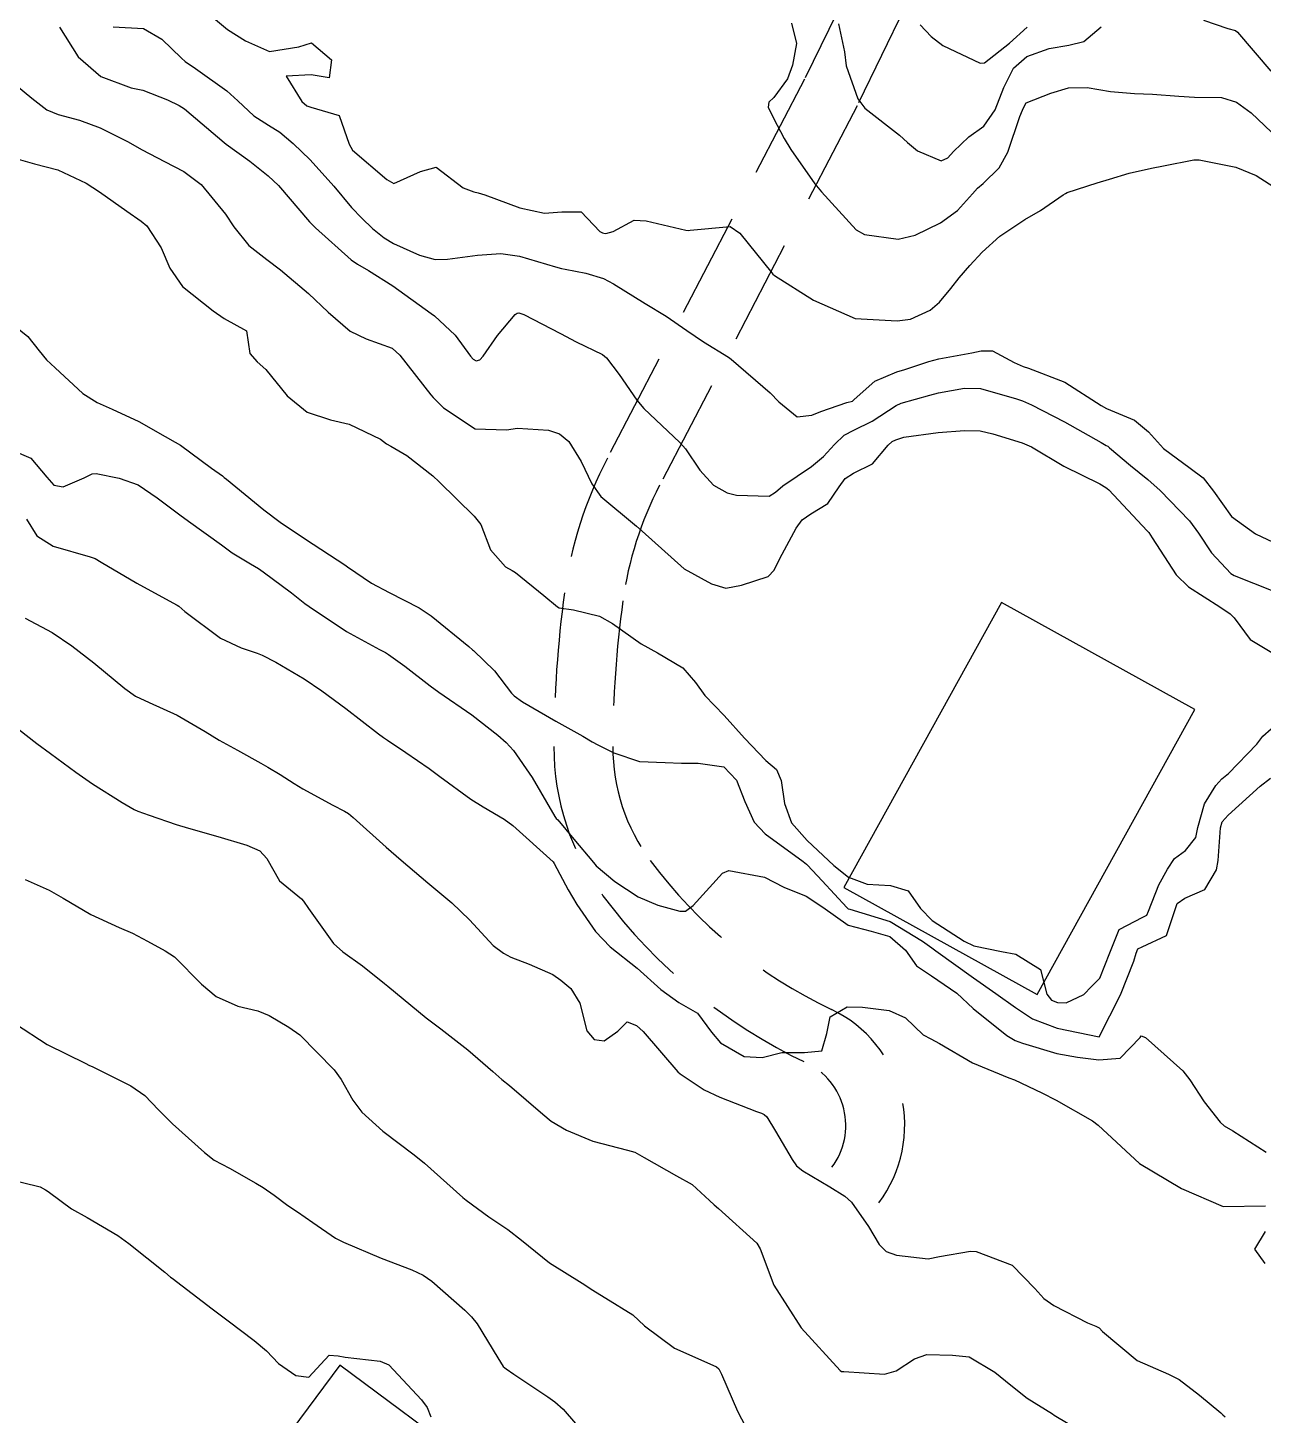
# Model space of a CAD drawing. Header units: metres. Extents: x 298520 to 308411, y 7433745 to 7450750.
# Drawn here: x 304570.1 to 304628.9, y 7439393.6 to 7439459.6 of the extents above; entities that cross this region are included whole.
import ezdxf

# ---------------------------------------------------------------- set-up
doc = ezdxf.new("R2010")
doc.units = ezdxf.units.M
doc.header["$LTSCALE"] = 10
doc.linetypes.add('DASHED', pattern=[0.75, 0.5, -0.25])
for name, color, linetype in [('Curvas de Nivel 1m', 11, 'Continuous'), ('Curvas de Nivel 5m', 15, 'Continuous'), ('Edificações', 30, 'Continuous'), ('Vias Secundárias', 230, 'DASHED')]:
    doc.layers.add(name, color=color, linetype=linetype)

msp = doc.modelspace()

# ---------------------------------------------------------------- linework, layer by layer
at = {"layer": 'Curvas de Nivel 1m', "flags": 128}
for points, elevation in [([(304578.855, 7439460.108), (304579.627, 7439459.476), (304580.476, 7439458.941), (304581.617, 7439458.438), (304583.012, 7439458.664), (304583.621, 7439458.849), (304584.563, 7439458.04), (304584.455, 7439457.186), (304583.602, 7439457.326), (304582.406, 7439457.257), (304583.152, 7439456.054), (304583.387, 7439455.858), (304583.58, 7439455.784), (304584.934, 7439455.394), (304585.407, 7439454.032), (304585.559, 7439453.738), (304587.199, 7439452.344), (304587.535, 7439452.161), (304588.8, 7439452.732), (304589.547, 7439452.943), (304590.822, 7439451.961), (304591.335, 7439451.757), (304591.531, 7439451.719), (304591.858, 7439451.618), (304593.524, 7439450.997), (304594.69, 7439450.75), (304595.522, 7439450.808), (304596.441, 7439450.815), (304597.327, 7439449.883), (304597.446, 7439449.814), (304597.512, 7439449.796), (304597.609, 7439449.782), (304597.958, 7439449.876), (304598.961, 7439450.423), (304599.518, 7439450.391), (304601.416, 7439449.939), (304601.514, 7439449.927), (304601.62, 7439449.945), (304603.516, 7439450.115), (304603.985, 7439449.805), (304605.494, 7439447.914), (304605.55, 7439447.845), (304605.62, 7439447.788), (304607.476, 7439446.61), (304609.463, 7439445.74), (304611.462, 7439445.624), (304612.094, 7439445.711), (304613.023, 7439446.144), (304613.475, 7439446.52), (304614.003, 7439447.167), (304614.404, 7439447.681), (304614.915, 7439448.26), (304615.505, 7439448.891), (304616.338, 7439449.658), (304617.521, 7439450.446), (304618.278, 7439450.88), (304619.356, 7439451.622), (304619.463, 7439451.692), (304619.535, 7439451.727), (304620.96, 7439452.188), (304621.544, 7439452.358), (304622.485, 7439452.65), (304623.553, 7439452.885), (304624.118, 7439453), (304625.559, 7439453.282), (304625.818, 7439453.287), (304627.554, 7439452.93), (304628.525, 7439452.534), (304629.539, 7439451.898)], 744), ([(304571.627, 7439459.596), (304572.514, 7439458.181), (304573.599, 7439457.239), (304575.043, 7439456.703), (304575.59, 7439456.604), (304576.76, 7439456.132), (304577.322, 7439455.866), (304577.579, 7439455.707), (304579.459, 7439454.101), (304579.562, 7439454.025), (304580.69, 7439453.218), (304581.548, 7439452.53), (304582.042, 7439452.065), (304583.517, 7439450.345), (304583.801, 7439450.047), (304585.498, 7439448.531), (304585.796, 7439448.326), (304586.325, 7439448.018), (304587.482, 7439447.289), (304589.306, 7439445.982), (304589.462, 7439445.862), (304590.445, 7439444.957), (304591.175, 7439443.954), (304591.299, 7439443.81), (304591.441, 7439443.733), (304591.615, 7439443.774), (304591.783, 7439443.947), (304592.462, 7439444.931), (304593.293, 7439445.932), (304593.391, 7439446.003), (304593.464, 7439446.01), (304593.714, 7439445.927), (304595.454, 7439445.034), (304596.191, 7439444.64), (304597.444, 7439444.031), (304597.646, 7439443.878), (304598.233, 7439443.074), (304599.078, 7439441.863), (304599.417, 7439441.461), (304601.132, 7439439.843), (304601.39, 7439439.541), (304602.075, 7439438.525), (304602.725, 7439437.82), (304603.368, 7439437.449), (304603.825, 7439437.347), (304605.366, 7439437.304), (304605.666, 7439437.488), (304606.015, 7439437.78), (304607.382, 7439438.706), (304607.96, 7439439.182), (304608.47, 7439439.749), (304608.939, 7439440.203), (304609.4, 7439440.44), (304610.27, 7439440.866), (304611.412, 7439441.611), (304611.642, 7439441.717), (304613.016, 7439442.099), (304613.421, 7439442.202), (304614.666, 7439442.436), (304615.424, 7439442.409), (304617.134, 7439441.928), (304617.416, 7439441.822), (304617.841, 7439441.636), (304619.405, 7439440.835), (304621.156, 7439439.842), (304621.394, 7439439.713), (304621.465, 7439439.67), (304621.55, 7439439.598), (304622.553, 7439438.75), (304623.378, 7439438.083), (304623.967, 7439437.564), (304625.352, 7439436.129), (304625.786, 7439435.543), (304626.407, 7439434.607), (304627.324, 7439433.622), (304627.486, 7439433.518), (304629.312, 7439432.801)], 746), ([(304606.427, 7439459.778), (304606.666, 7439458.817), (304606.482, 7439457.777), (304606.243, 7439457.141), (304605.59, 7439456.25), (304605.361, 7439456.018), (304605.332, 7439455.793), (304605.578, 7439455.26), (304606.09, 7439454.304), (304606.395, 7439453.778), (304607.539, 7439452.151), (304607.86, 7439451.757), (304609.515, 7439449.961), (304609.903, 7439449.736), (304611.511, 7439449.508), (304612.318, 7439449.708), (304613.519, 7439450.292), (304614.325, 7439450.882), (304615.042, 7439451.675), (304615.273, 7439451.937), (304615.54, 7439452.167), (304616.308, 7439452.902), (304616.712, 7439453.653), (304617.285, 7439455.349), (304617.412, 7439455.643), (304617.463, 7439455.764), (304617.588, 7439455.988), (304618.762, 7439456.461), (304619.599, 7439456.711), (304620.49, 7439456.72), (304621.597, 7439456.531), (304622.738, 7439456.44), (304623.595, 7439456.402), (304624.843, 7439456.309), (304625.594, 7439456.271), (304626.883, 7439456.242), (304627.591, 7439456.032), (304628.285, 7439455.513), (304629.571, 7439454.3)], 743), ([(304608.664, 7439459.75), (304608.948, 7439458.419), (304609.034, 7439457.746), (304609.59, 7439456.183), (304609.913, 7439455.737), (304611.57, 7439454.463), (304611.954, 7439454.101), (304612.429, 7439453.707), (304613.556, 7439453.232), (304613.864, 7439453.381), (304614.131, 7439453.684), (304614.868, 7439454.379), (304615.575, 7439454.887), (304616.116, 7439455.662), (304616.531, 7439456.724), (304616.984, 7439457.649), (304617.619, 7439458.202), (304618.679, 7439458.573), (304619.624, 7439458.729), (304620.33, 7439458.908), (304621.159, 7439459.605)], 742), ([(304612.555, 7439459.706), (304613.074, 7439459.145), (304613.623, 7439458.712), (304615.402, 7439457.886), (304615.615, 7439457.901), (304616.802, 7439458.83), (304617.632, 7439459.593)], 741), ([(304626.017, 7439459.924), (304627.176, 7439459.527), (304627.539, 7439459.428), (304627.631, 7439459.358), (304629.222, 7439457.504)], 742), ([(304569.592, 7439456.814), (304570.322, 7439456.209), (304571.037, 7439455.658), (304571.575, 7439455.439), (304572.577, 7439455.176), (304573.569, 7439454.8), (304574.867, 7439454.157), (304575.559, 7439453.767), (304576.623, 7439453.203), (304577.549, 7439452.727), (304578.368, 7439452.112), (304579.522, 7439450.696), (304579.919, 7439450.094), (304580.636, 7439449.215), (304581.498, 7439448.547), (304582.144, 7439448.063), (304583.476, 7439446.93), (304584.414, 7439446.04), (304585.454, 7439445.135), (304586.206, 7439444.774), (304587.446, 7439444.326), (304587.819, 7439443.996), (304589.289, 7439442.117), (304589.395, 7439441.98), (304589.422, 7439441.949), (304589.896, 7439441.494), (304591.401, 7439440.504), (304592.887, 7439440.448), (304593.402, 7439440.528), (304594.888, 7439440.428), (304595.398, 7439440.259), (304595.853, 7439439.903), (304596.436, 7439438.947), (304596.945, 7439437.886), (304597.364, 7439437.278), (304599.065, 7439435.863), (304599.341, 7439435.637), (304601.323, 7439433.84), (304602.624, 7439433.128), (304603.314, 7439432.928), (304604.053, 7439433.065), (304605.32, 7439433.482), (304605.613, 7439433.786), (304605.883, 7439434.337), (304606.65, 7439435.77), (304606.947, 7439436.168), (304607.353, 7439436.45), (304608.16, 7439436.953), (304608.693, 7439437.747), (304608.988, 7439438.133), (304609.379, 7439438.389), (304610.287, 7439438.827), (304611.027, 7439439.724), (304611.226, 7439439.89), (304611.395, 7439439.975), (304611.779, 7439440.096), (304613.399, 7439440.327), (304614.663, 7439440.415), (304615.4, 7439440.409), (304616.003, 7439440.265), (304617.395, 7439439.827), (304617.849, 7439439.635), (304619.384, 7439438.717), (304621.096, 7439437.882), (304621.374, 7439437.715), (304621.441, 7439437.666), (304621.515, 7439437.598), (304623.344, 7439435.653), (304623.415, 7439435.569), (304623.586, 7439435.322), (304624.715, 7439433.556), (304625.315, 7439432.991), (304626.79, 7439432.038), (304627.296, 7439431.698), (304627.486, 7439431.518), (304628.245, 7439430.478), (304629.277, 7439429.87)], 747), ([(304569.554, 7439453.353), (304570.445, 7439453.1), (304571.549, 7439452.814), (304572.908, 7439452.176), (304573.537, 7439451.76), (304574.84, 7439450.84), (304575.516, 7439450.376), (304575.781, 7439450.146), (304576.473, 7439449.106), (304576.873, 7439448.129), (304577.48, 7439447.265), (304578.942, 7439446.105), (304579.459, 7439445.745), (304580.52, 7439445.151), (304580.681, 7439444.081), (304581.038, 7439443.675), (304581.435, 7439443.31), (304582.45, 7439442.06), (304583.411, 7439441.288), (304584.524, 7439440.921), (304585.403, 7439440.725), (304586.9, 7439440.007), (304587.177, 7439439.79), (304587.39, 7439439.668), (304588.148, 7439439.229), (304589.376, 7439438.264), (304589.684, 7439437.977), (304591.349, 7439436.344), (304591.67, 7439435.955), (304592.127, 7439434.744), (304592.829, 7439433.937), (304593.159, 7439433.77), (304593.32, 7439433.671), (304594.659, 7439432.567), (304595.304, 7439432.034), (304595.39, 7439431.995), (304596.066, 7439431.899), (304597.299, 7439431.588), (304597.919, 7439431.248), (304599.279, 7439430.279), (304600.066, 7439429.852), (304601.266, 7439429.144), (304601.862, 7439428.434), (304602.314, 7439427.824), (304603.239, 7439426.866), (304604.194, 7439425.8), (304605.212, 7439424.738), (304605.722, 7439424.296), (304605.936, 7439423.779), (304606.104, 7439422.688), (304606.441, 7439421.771), (304607.171, 7439420.934), (304608.442, 7439419.747), (304609.147, 7439419.181), (304610.027, 7439418.848), (304611.144, 7439418.797), (304611.977, 7439418.543), (304612.566, 7439417.699), (304613.125, 7439417.133), (304614.64, 7439416.144), (304615.107, 7439415.925), (304616.414, 7439415.657), (304617.102, 7439415.518), (304618.266, 7439414.804), (304618.566, 7439413.628), (304618.8, 7439413.344), (304619.079, 7439413.228), (304619.489, 7439413.206), (304620.336, 7439413.607), (304620.699, 7439413.992), (304621.091, 7439414.379), (304621.564, 7439415.593), (304622.016, 7439416.69), (304623.129, 7439417.279), (304623.321, 7439417.377), (304623.408, 7439417.567), (304623.891, 7439418.817), (304624.313, 7439419.558), (304624.644, 7439420.071), (304625.166, 7439420.455), (304625.65, 7439421.071), (304625.758, 7439421.544), (304626.064, 7439422.671), (304626.605, 7439423.536), (304626.886, 7439423.853), (304627.209, 7439424.12), (304628.555, 7439425.51), (304628.846, 7439425.888), (304629.234, 7439426.234)], 748), ([(304569.455, 7439445.425), (304570.128, 7439444.888), (304570.662, 7439444.202), (304571.023, 7439443.78), (304571.435, 7439443.403), (304572.736, 7439442.177), (304573.417, 7439441.744), (304574.141, 7439441.434), (304575.403, 7439440.841), (304576.655, 7439440.131), (304577.137, 7439439.87), (304577.389, 7439439.717), (304578.854, 7439438.629), (304579.375, 7439438.267), (304579.466, 7439438.191), (304579.573, 7439438.097), (304581.352, 7439436.648), (304582.132, 7439436.062), (304583.335, 7439435.249), (304585.193, 7439434.031), (304585.322, 7439433.939), (304586.466, 7439433.164), (304587.31, 7439432.723), (304588.73, 7439431.986), (304589.297, 7439431.604), (304591.087, 7439430.151), (304591.273, 7439429.998), (304591.322, 7439429.959), (304592.32, 7439429.001), (304593.13, 7439427.932), (304593.251, 7439427.808), (304593.648, 7439427.525), (304595.233, 7439426.599), (304596.516, 7439425.891), (304596.957, 7439425.62), (304597.219, 7439425.469), (304597.993, 7439425.094), (304599.211, 7439424.687), (304600.425, 7439424.634), (304601.211, 7439424.611), (304601.993, 7439424.611), (304603.209, 7439424.434), (304603.818, 7439423.804), (304604.213, 7439422.779), (304604.654, 7439421.795), (304605.175, 7439421.252), (304606.984, 7439419.934), (304607.154, 7439419.804), (304607.202, 7439419.76), (304607.894, 7439419.004), (304609.059, 7439417.741), (304609.132, 7439417.686), (304609.207, 7439417.664), (304611.123, 7439417.084), (304612.656, 7439416.15), (304613.105, 7439415.82), (304613.292, 7439415.688), (304615.09, 7439414.405), (304616.144, 7439413.659), (304617.076, 7439412.983), (304617.892, 7439412.459), (304619.067, 7439412.002), (304621.063, 7439411.6), (304622.082, 7439413.585), (304622.712, 7439415.189), (304622.815, 7439415.574), (304622.9, 7439415.779), (304623.108, 7439415.881), (304624.263, 7439416.411), (304624.637, 7439417.555), (304624.761, 7439417.93), (304625.139, 7439418.193), (304626.086, 7439418.599), (304626.636, 7439419.535), (304626.72, 7439419.974), (304626.831, 7439421.534), (304626.907, 7439421.811), (304627.189, 7439422.14), (304628.716, 7439423.507), (304629.207, 7439423.892)], 749), ([(304570.067, 7439436.209), (304570.551, 7439435.417), (304571.33, 7439434.925), (304573.087, 7439434.411), (304573.325, 7439434.329), (304573.615, 7439434.167), (304575.313, 7439433.158), (304575.968, 7439432.798), (304577.22, 7439432.121), (304577.302, 7439432.068), (304577.598, 7439431.818), (304579.28, 7439430.552), (304580.27, 7439430.085), (304581.035, 7439429.838), (304581.27, 7439429.74), (304581.926, 7439429.404), (304583.258, 7439428.606), (304584.107, 7439428.041), (304585.24, 7439427.198), (304586.794, 7439426.006), (304587.041, 7439425.823), (304587.22, 7439425.697), (304588.097, 7439425.108), (304589.207, 7439424.355), (304589.711, 7439423.975), (304591.192, 7439422.892), (304591.768, 7439422.531), (304592.778, 7439421.936), (304593.179, 7439421.644), (304595.103, 7439419.91), (304595.152, 7439419.83), (304595.816, 7439418.576), (304596.236, 7439417.893), (304597.114, 7439416.605), (304597.814, 7439415.873), (304599.093, 7439414.86), (304600.221, 7439413.849), (304601.077, 7439413.234), (304601.958, 7439412.713), (304602.628, 7439411.817), (304603.055, 7439411.303), (304604.18, 7439410.665), (304605.045, 7439410.606), (304605.98, 7439410.845), (304607.049, 7439410.845), (304607.873, 7439410.929), (304608.107, 7439411.75), (304608.272, 7439412.547), (304609.076, 7439413.019), (304609.806, 7439413.003), (304611.074, 7439412.845), (304611.859, 7439412.496), (304612.688, 7439411.696), (304613.06, 7439411.504), (304613.462, 7439411.281), (304615.043, 7439410.364), (304616.763, 7439409.653), (304617.032, 7439409.55), (304618.331, 7439408.935), (304619.023, 7439408.589), (304620.736, 7439407.603), (304621.01, 7439407.399), (304622.983, 7439405.57), (304624.971, 7439404.383), (304626.963, 7439403.53), (304628.964, 7439403.567)], 751), ([(304570.008, 7439431.494), (304571.282, 7439430.818), (304572.227, 7439430.18), (304573.265, 7439429.381), (304574.739, 7439428.155), (304575.247, 7439427.787), (304575.902, 7439427.481), (304577.234, 7439426.879), (304578.561, 7439426.107), (304579.219, 7439425.699), (304580.09, 7439425.216), (304581.208, 7439424.6), (304581.541, 7439424.41), (304582.12, 7439424.066), (304582.783, 7439423.641), (304583.196, 7439423.383), (304584.621, 7439422.603), (304585.186, 7439422.322), (304585.367, 7439422.209), (304585.59, 7439422.024), (304587.162, 7439420.613), (304587.873, 7439419.993), (304589.142, 7439418.914), (304590.282, 7439417.969), (304591.121, 7439417.16), (304592.257, 7439415.943), (304592.734, 7439415.571), (304593.097, 7439415.381), (304593.963, 7439415.052), (304595.089, 7439414.56), (304595.473, 7439414.291), (304595.942, 7439413.897), (304596.375, 7439413.19), (304596.701, 7439411.885), (304597.057, 7439411.464), (304597.529, 7439411.402), (304598.17, 7439411.869), (304598.626, 7439412.306), (304599.066, 7439412.132), (304599.375, 7439411.857), (304601.034, 7439409.937), (304601.141, 7439409.838), (304602.28, 7439409.076), (304603.022, 7439408.722), (304604.769, 7439408.039), (304605.015, 7439407.96), (304605.137, 7439407.911), (304605.255, 7439407.786), (304605.678, 7439407.104), (304606.469, 7439405.768), (304606.673, 7439405.457), (304606.978, 7439405.219), (304608.254, 7439404.463), (304608.966, 7439404.017), (304609.28, 7439403.737), (304610.094, 7439402.586), (304610.608, 7439401.723), (304610.938, 7439401.388), (304611.426, 7439401.223), (304612.933, 7439401.046), (304613.462, 7439401.158), (304614.939, 7439401.408), (304615.213, 7439401.394), (304616.929, 7439400.737), (304618.007, 7439399.634), (304618.431, 7439399.15), (304618.905, 7439398.828), (304620.5, 7439398.001), (304620.895, 7439397.847), (304621.061, 7439397.764), (304621.217, 7439397.595), (304622.873, 7439396.215), (304624.355, 7439395.555), (304624.861, 7439395.311), (304625.825, 7439394.569), (304626.845, 7439393.723), (304626.944, 7439393.629), (304627.058, 7439393.527)], 752), ([(304569.687, 7439426.213), (304570.553, 7439425.536), (304571.212, 7439425.068), (304572.407, 7439424.178), (304573.197, 7439423.615), (304574.611, 7439422.734), (304575.185, 7439422.4), (304575.36, 7439422.322), (304575.901, 7439422.139), (304577.176, 7439421.688), (304577.766, 7439421.522), (304579.168, 7439421.119), (304580.546, 7439420.702), (304581.158, 7439420.442), (304581.491, 7439420.075), (304582.091, 7439419.014), (304583.134, 7439418.148), (304583.239, 7439418.049), (304583.478, 7439417.696), (304584.658, 7439416.034), (304585.099, 7439415.629), (304586.043, 7439414.967), (304587.084, 7439414.13), (304587.238, 7439413.998), (304589.068, 7439412.497), (304589.755, 7439411.973), (304591.048, 7439410.982), (304592.231, 7439409.942), (304592.663, 7439409.569), (304593.026, 7439409.282), (304594.615, 7439407.914), (304595.008, 7439407.583), (304595.742, 7439407.159), (304596.994, 7439406.635), (304598.64, 7439406.212), (304598.987, 7439406.113), (304599.436, 7439405.855), (304600.974, 7439404.986), (304601.71, 7439404.569), (304602.543, 7439403.816), (304602.756, 7439403.608), (304602.959, 7439403.438), (304604.789, 7439401.792), (304604.939, 7439401.512), (304605.587, 7439399.783), (304606.893, 7439397.77), (304608.752, 7439395.742), (304608.816, 7439395.694), (304608.862, 7439395.684), (304608.923, 7439395.679), (304610.861, 7439395.566), (304611.408, 7439395.712), (304612.276, 7439396.294), (304612.875, 7439396.493), (304614.095, 7439396.458), (304614.874, 7439396.381), (304616.107, 7439395.658), (304616.857, 7439395.036), (304617.637, 7439394.424), (304618.843, 7439393.673), (304618.929, 7439393.619), (304620.832, 7439392.466)], 753), ([(304570.009, 7439419.074), (304571.137, 7439418.563), (304571.809, 7439418.183), (304573.122, 7439417.417), (304574.473, 7439416.796), (304575.108, 7439416.522), (304575.815, 7439416.139), (304576.662, 7439415.69), (304577.096, 7439415.399), (304578.386, 7439414.107), (304579.077, 7439413.51), (304580.108, 7439413.055), (304581.07, 7439412.838), (304581.598, 7439412.602), (304582.544, 7439412.058), (304583.058, 7439411.69), (304584.697, 7439410.033), (304585.028, 7439409.57), (304585.586, 7439408.589), (304586.009, 7439408.015), (304586.999, 7439407.105), (304588.488, 7439405.985), (304588.979, 7439405.592), (304590.814, 7439403.961), (304590.893, 7439403.891), (304590.962, 7439403.83), (304592.05, 7439403.04), (304592.948, 7439402.441), (304593.592, 7439401.924), (304594.927, 7439400.859), (304596.488, 7439399.886), (304596.748, 7439399.719), (304596.91, 7439399.597), (304597.606, 7439399.173), (304598.898, 7439398.376), (304599.443, 7439397.854), (304600.877, 7439396.791), (304602.687, 7439395.991), (304602.864, 7439395.913), (304602.973, 7439395.809), (304603.106, 7439395.562), (304603.872, 7439393.8), (304604.825, 7439391.987)], 754), ([(304568.973, 7439404.898), (304570.707, 7439404.463), (304570.964, 7439404.324), (304571.043, 7439404.278), (304571.159, 7439404.197), (304572.198, 7439403.424), (304572.951, 7439403.007), (304574.408, 7439402.155), (304574.937, 7439401.773), (304576.634, 7439400.408), (304576.914, 7439400.175), (304576.982, 7439400.119), (304578.899, 7439398.665), (304579.652, 7439398.092), (304580.884, 7439397.16), (304581.474, 7439396.667), (304582.043, 7439396.062), (304582.865, 7439395.497), (304583.488, 7439395.419), (304584.063, 7439396.038), (304584.451, 7439396.461), (304584.877, 7439396.436), (304585.22, 7439396.368), (304586.875, 7439396.176), (304587.283, 7439395.996), (304588.846, 7439394.333), (304589.115, 7439393.977), (304589.282, 7439393.532)], 756), ([(304628.951, 7439402.349), (304628.442, 7439401.508), (304628.933, 7439400.824)], 751)]:
    msp.add_lwpolyline(points, dxfattribs=dict(at, elevation=elevation))
at = {"layer": 'Curvas de Nivel 5m', "flags": 128}
for points, elevation in [([(304574.178, 7439459.613), (304575.627, 7439459.528), (304576.506, 7439459.021), (304577.427, 7439458.123), (304577.611, 7439457.962), (304578.092, 7439457.629), (304579.59, 7439456.558), (304580.11, 7439456.092), (304580.866, 7439455.371), (304581.572, 7439454.932), (304582.109, 7439454.605), (304582.745, 7439454.058), (304583.555, 7439453.277), (304584.681, 7439452.039), (304585.523, 7439451.022), (304586.004, 7439450.509), (304586.515, 7439450.015), (304587.072, 7439449.57), (304587.506, 7439449.315), (304588.743, 7439448.745), (304589.499, 7439448.545), (304590.086, 7439448.559), (304591.501, 7439448.745), (304592.61, 7439448.831), (304593.501, 7439448.702), (304595.207, 7439448.202), (304595.495, 7439448.119), (304595.668, 7439448.081), (304596.652, 7439447.893), (304597.489, 7439447.646), (304597.977, 7439447.384), (304599.472, 7439446.458), (304600.474, 7439445.85), (304601.456, 7439445.177), (304602.249, 7439444.626), (304603.444, 7439443.9), (304603.572, 7439443.809), (304605.419, 7439442.215), (304605.835, 7439441.784), (304606.704, 7439441.068), (304607.407, 7439441.14), (304607.836, 7439441.328), (304609.069, 7439441.743), (304609.335, 7439441.82), (304609.415, 7439441.893), (304610.397, 7439442.762), (304611.435, 7439443.214), (304611.828, 7439443.323), (304612.967, 7439443.697), (304613.444, 7439443.83), (304615.009, 7439444.113), (304615.448, 7439444.2), (304615.987, 7439444.2), (304617.017, 7439443.646), (304617.44, 7439443.458), (304617.695, 7439443.382), (304619.429, 7439442.715), (304621.152, 7439441.603), (304621.412, 7439441.467), (304622.733, 7439440.907), (304623.401, 7439440.349), (304624.126, 7439439.563), (304625.384, 7439438.62), (304626.012, 7439438.174), (304626.493, 7439437.533), (304627.355, 7439436.33), (304628.494, 7439435.508), (304629.339, 7439435.117)], 745), ([(304569.386, 7439439.49), (304570.278, 7439439.103), (304571.026, 7439438.195), (304571.367, 7439437.822), (304571.811, 7439437.741), (304572.806, 7439438.176), (304573.185, 7439438.361), (304573.375, 7439438.371), (304574.477, 7439438.159), (304575.368, 7439437.829), (304576.274, 7439437.222), (304577.347, 7439436.414), (304577.769, 7439436.116), (304579.332, 7439434.984), (304579.842, 7439434.606), (304580.706, 7439434.079), (304581.1, 7439433.853), (304581.319, 7439433.696), (304582.668, 7439432.697), (304583.304, 7439432.2), (304583.503, 7439432.048), (304585.285, 7439430.866), (304586.854, 7439430.006), (304587.134, 7439429.865), (304587.271, 7439429.774), (304588.044, 7439429.213), (304589.256, 7439428.274), (304589.665, 7439427.976), (304591.237, 7439426.907), (304592.48, 7439425.941), (304592.869, 7439425.585), (304593.216, 7439425.206), (304594.099, 7439423.921), (304595.184, 7439422.067), (304595.253, 7439421.978), (304595.331, 7439421.908), (304596.08, 7439420.986), (304597.02, 7439419.882), (304597.08, 7439419.809), (304597.151, 7439419.719), (304598.03, 7439418.986), (304599.137, 7439418.244), (304600.082, 7439417.851), (304601.129, 7439417.563), (304601.398, 7439417.566), (304601.763, 7439417.831), (304603.149, 7439419.368), (304603.453, 7439419.504), (304605.147, 7439419.193), (304606.077, 7439418.71), (304607.138, 7439418.278), (304607.927, 7439417.752), (304609.12, 7439416.902), (304610.228, 7439416.618), (304611.113, 7439416.359), (304611.85, 7439415.709), (304612.369, 7439414.974), (304613.091, 7439414.503), (304614.287, 7439413.678), (304615.076, 7439412.944), (304616.667, 7439411.654), (304617.06, 7439411.424), (304617.411, 7439411.292), (304619.051, 7439410.799), (304620.03, 7439410.628), (304621.046, 7439410.499), (304622.058, 7439410.575), (304623.008, 7439411.571), (304623.064, 7439411.644), (304623.256, 7439411.568), (304625.039, 7439409.986), (304625.376, 7439409.547), (304626.058, 7439408.504), (304626.819, 7439407.532), (304627.01, 7439407.369), (304627.409, 7439407.122), (304628.992, 7439406.114)], 750), ([(304569.548, 7439412.215), (304571.049, 7439411.239), (304572.88, 7439410.328), (304573.034, 7439410.256), (304573.213, 7439410.168), (304575.024, 7439409.264), (304575.684, 7439408.805), (304576.335, 7439408.13), (304577.003, 7439407.46), (304578.524, 7439406.105), (304578.979, 7439405.73), (304579.712, 7439405.356), (304580.969, 7439404.645), (304581.318, 7439404.426), (304581.843, 7439404.067), (304582.485, 7439403.584), (304582.955, 7439403.277), (304583.678, 7439402.771), (304584.761, 7439402.032), (304584.941, 7439401.929), (304585.133, 7439401.834), (304586.929, 7439401.079), (304588.381, 7439400.525), (304588.917, 7439400.263), (304589.337, 7439399.976), (304590.899, 7439398.604), (304591.223, 7439398.282), (304591.486, 7439397.951), (304592.476, 7439396.329), (304592.732, 7439395.932), (304592.798, 7439395.866), (304592.862, 7439395.821), (304593.226, 7439395.56), (304594.849, 7439394.478), (304595.182, 7439394.241), (304595.579, 7439393.899), (304596.164, 7439393.218)], 755)]:
    msp.add_lwpolyline(points, dxfattribs=dict(at, elevation=elevation))
at = {"layer": 'Edificações'}
msp.add_lwpolyline([(304616.412, 7439432.242), (304608.921, 7439418.692), (304618.114, 7439413.609), (304625.606, 7439427.158)], close=True, dxfattribs=at)
msp.add_lwpolyline([(304588.742, 7439387.81), (304594.934, 7439383.206), (304597.502, 7439386.66), (304591.31, 7439391.264), (304584.961, 7439395.985), (304580.029, 7439389.352), (304582.228, 7439387.716), (304582.228, 7439387.716), (304581.464, 7439386.689), (304585.614, 7439383.603), (304586.378, 7439384.631)], dxfattribs=at)
at = {"layer": 'Vias Secundárias'}
for points in [[(304626.253, 7439498.134), (304615.852, 7439475.161), (304607.052, 7439457.113), (304597.68, 7439439.106, 0.086125), (304595.644, 7439432.706, 0.033437), (304595.136, 7439425.403, 0.16158), (304597.472, 7439418.303, 0.122968), (304607.131, 7439410.365, -0.475175), (304608.35, 7439405.395, 2.008083)], [(304628.079, 7439495.379), (304618.386, 7439473.97), (304609.553, 7439455.852), (304600.164, 7439437.813, 0.086125), (304598.418, 7439432.326, 0.033437), (304597.936, 7439425.396, 0.16158), (304599.721, 7439419.971, 0.122968), (304608.332, 7439412.895, -0.475175), (304610.585, 7439403.708)]]:
    msp.add_lwpolyline(points, format="xyb", dxfattribs=at)

doc.saveas('drawing.dxf')
